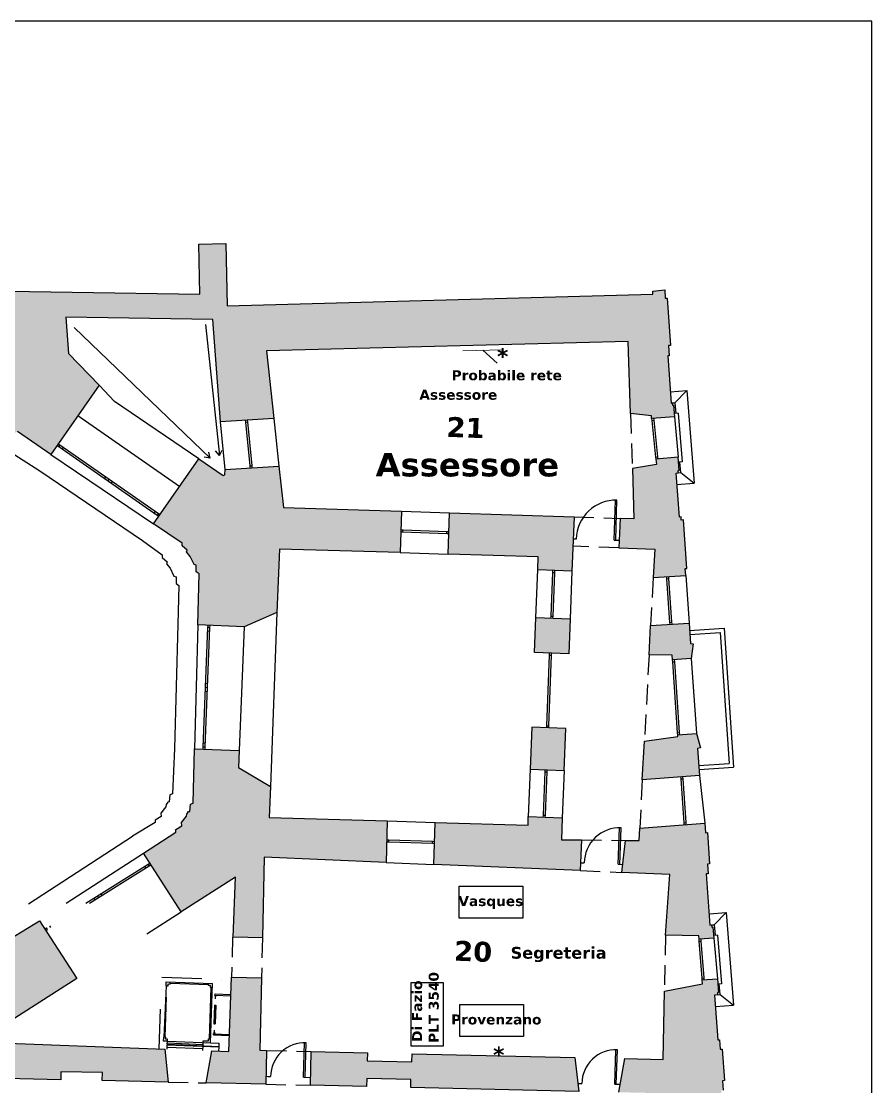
# Model space of a CAD drawing. Extents: x 1037 to 14540, y 1034 to 18285.
# Drawn here: x 5500 to 7632, y 6707 to 9380 of the extents above; entities that cross this region are included whole.
import ezdxf

# ---------------------------------------------------------------- set-up
doc = ezdxf.new("R2010")
doc.units = 0
doc.header["$LTSCALE"] = 100
doc.header["$MEASUREMENT"] = 0
doc.linetypes.add('TRATTEGGIATA', pattern=[0.75, 0.5, -0.25])
doc.linetypes.add('TRATTO-PUNTOX2', pattern=[2, 1, -0.5, 0, -0.5])
for name, color, linetype in [('infissi', 251, 'CONTINUOUS'), ('legenda testi', 7, 'CONTINUOUS'), ('murature polilinee', 7, 'CONTINUOUS'), ('murature retini', 253, 'CONTINUOUS'), ('proiezioni', 252, 'CONTINUOUS'), ('Tavoli', 250, 'CONTINUOUS'), ('testi PLT', 154, 'CONTINUOUS')]:
    doc.layers.add(name, color=color, linetype=linetype)
for name, color, linetype, lineweight in [('testi', 252, 'CONTINUOUS', 30), ('testi nomi personale', 251, 'CONTINUOUS', 20), ('testi numero stanza', 40, 'CONTINUOUS', 30)]:
    doc.layers.add(name, color=color, linetype=linetype, lineweight=lineweight)
doc.styles.add('stile1', font='verdanab.ttf', dxfattribs={"height": 1})

msp = doc.modelspace()

# ---------------------------------------------------------------- hatches: boundary and pattern name
at = {"layer": 'murature retini', "lineweight": 30}
h = msp.add_hatch(color=256, dxfattribs=at)
h.paths.add_polyline_path([(6573, 8146.9), (6885.6, 8136.8), (6880.2, 8000.4), (6794.4, 8003.7), (6795.7, 8036.4), (6569.9, 8043.2)])
h.paths.add_polyline_path([(5831.4, 8119.1), (5944.8, 8282.2), (6005.7, 8240.5), (6009.7, 8242.5), (6010.3, 8255.8), (6145.5, 8264.4), (6156.8, 8160.4), (6453, 8150.8), (6449.9, 8047.3), (6146.7, 8055.8), (6140.6, 7897), (6058.2, 7861), (5941.9, 7865.6), (5945.3, 7993.8), (5938, 7998.9), (5938.1, 8015.5), (5932.8, 8017.4), (5923, 8037.6), (5913.7, 8048.7), (5915.3, 8053.5), (5902.8, 8063.9), (5903, 8070.7)])
h.paths.add_polyline_path([(7083.5, 8695.2), (7083, 8702.6), (7112.8, 8706), (7114.2, 8685.6), (7118.8, 8685.7), (7127, 8566.6), (7122.4, 8566.3), (7124.1, 8540.9), (7121.1, 8540.7), (7129.3, 8422.2), (7131.9, 8422.5), (7132.4, 8416.7), (7135, 8417), (7137.6, 8387.9), (7080.1, 8383.7), (7079.4, 8390.2), (7027.5, 8395.8), (7021.5, 8576.5), (6114.1, 8553.4), (6132.5, 8383.8), (5999.2, 8375.3), (5979.7, 8631.7), (5611.1, 8637.7), (5618, 8546.9), (5694.6, 8467), (5573.9, 8293.5), (5489.6, 8350.6), (5483.8, 8347.7), (5471.9, 8354.7), (5468, 8353.1), (5443.9, 8364.5), (5430.2, 8367.8), (5427.4, 8373), (5414, 8374.1), (5407.6, 8381.8), (5269.5, 8382.5), (5269.7, 8402.9), (4958.7, 8406), (4958.5, 8383.9), (4829.4, 8384.5), (4824.7, 8378.9), (4808.7, 8378.7), (4806.7, 8372), (4786.3, 8369.7), (4769.8, 8364.2), (4765, 8365.8), (4752.7, 8358.6), (4746.7, 8359.9), (4664.7, 8306.8), (4599.2, 8408.9), (4581.3, 8554), (4607.9, 8571.4), (4567.8, 8654.9), (4184, 8659.2), (4182, 8518.6), (4130.1, 8519.1), (4131, 8562.7), (3445.2, 8590.8), (3449.3, 8843.1), (3512.7, 8842.4), (3509.5, 8646.1), (4094.5, 8622.1), (4097.9, 8832.3), (4127.9, 8831.8), (4126.1, 8724.7), (4378.4, 8720.6), (4380, 8822.2), (4390.4, 8821.8), (4388.8, 8720.4), (4636.1, 8716.4), (4637.8, 8823.6), (4667.8, 8823.1), (4666.1, 8715.9), (5947.1, 8695.2), (5944.5, 8821), (6012.7, 8822.9), (6016, 8666)])
h.paths.add_polyline_path([(4114.3, 8362.9), (4180.6, 8362.7), (4179.8, 8290.2), (4209.9, 8309.9), (4338, 8240), (4403.7, 8137.7), (4296.8, 8068.4), (4296.4, 8063.5), (4287, 8057), (4287.4, 8052.1), (4276, 8038.6), (4269.1, 8022.3), (4263.8, 8017.6), (4263.2, 8005), (4258.6, 8000), (4255.4, 7881.2), (4234.1, 7881.8), (4225.8, 7570.9), (4246.9, 7570.4), (4243.2, 7434.1), (4247.7, 7429.3), (4247, 7414.9), (4252, 7412.4), (4256.3, 7394.4), (4262.4, 7386.7), (4261.3, 7379.1), (4273.1, 7370.6), (4272.7, 7365.5), (4355.8, 7309.6), (4258.4, 7173), (4156.1, 7242.6), (4153.2, 7111.5), (4108, 7112.5), (4112.8, 7329.8), (4014.9, 7332), (4018.7, 7459.6), (4068.7, 7458.5), (4083.3, 7997.5), (4013.6, 7999.1), (4014.9, 8112.6), (4103.1, 8111.6)])
h.paths.add_polyline_path([(3401.1, 8510.3), (3562.2, 8504.7), (3560.4, 8335.1), (3535, 8335.4), (3533.6, 8298.8), (3427.2, 8293.8), (3426.7, 8281), (3393.3, 8282.3), (3394.6, 8321), (3400.2, 8320.8), (3401.4, 8354.1), (3390.8, 8354.5), (3391.5, 8374.6), (3378.1, 8375), (3381.7, 8480.3), (3395.1, 8479.8), (3396, 8504.3), (3400.9, 8504.1)])
h.paths.add_polyline_path([(3387.8, 8157.7), (3422.1, 8156.4), (3421.8, 8148.7), (3526.8, 8131.7), (3526.2, 8116.5), (3605.4, 8115.2), (3603.7, 8009.2), (3528.4, 8011), (3523.9, 7847.4), (3480.6, 7848.9), (3480.7, 7854.9), (3418.2, 7857), (3418.1, 7851.1), (3366, 7852.9), (3360.7, 7881), (3361.3, 7899.1), (3368.5, 7902.8), (3375.8, 7917.9), (3379.6, 7917.7), (3380.6, 7946.9), (3376.8, 7947), (3377.7, 7972.7), (3364.3, 7973.2), (3367.3, 8062.2), (3380.8, 8061.7), (3381.6, 8087.4), (3395.7, 8086.9), (3396.7, 8115.5), (3386.4, 8115.8)])
h.paths.add_polyline_path([(3357.9, 7636.7), (3414.5, 7634.7), (3414.4, 7628.7), (3476.9, 7626.6), (3477, 7632.6), (3518, 7631.2), (3513.7, 7471), (3605, 7468.9), (3601.5, 7349.2), (3520.4, 7351), (3520.2, 7343.6), (3399.9, 7327.6), (3362.8, 7329), (3364, 7363.7), (3370.9, 7363.5), (3372, 7399), (3365, 7399.2), (3365.7, 7421.5), (3352.3, 7421.9), (3355.5, 7527.2), (3368.9, 7526.8), (3370.3, 7570.4), (3366.9, 7575.5), (3364.8, 7575.5), (3351.9, 7591.4), (3352.5, 7608), (3361.3, 7620), (3357.8, 7633.7)])
h.paths.add_polyline_path([(3354.3, 7198.3), (3391.9, 7197), (3503, 7169.7), (3493.2, 6853.2), (3588.9, 6851), (3588.4, 6831), (3687.2, 6828.8), (3687.7, 6848.8), (3876.7, 6844.5), (3874.8, 6763.8), (3685.8, 6768), (3686.3, 6788), (3587.5, 6790.2), (3587, 6770.2), (3447.9, 6773.4), (3445.2, 6728.4), (3369.1, 6711.3), (3368.3, 6691.6), (3329.6, 6692.5), (3323.5, 6722.2), (3320, 6725.2), (3320.1, 6729.3), (3323.8, 6732.1), (3324.4, 6741), (3332.9, 6743.4), (3334.4, 6780), (3328.9, 6780.3), (3330.3, 6810.6), (3326, 6810.8), (3329.4, 6883.3), (3331, 6883.2), (3334.6, 6890), (3335.4, 6914.4), (3343.3, 6914.2), (3345.6, 6981.1), (3341.8, 6981.2), (3342.7, 7006.9), (3329.3, 7007.4), (3332.8, 7107.7), (3346.2, 7107.2), (3347.1, 7133), (3361.2, 7132.5), (3362.2, 7161), (3351.8, 7161.4)])
h.paths.add_polyline_path([(4105.2, 6992.5), (4150.5, 6991.5), (4147.5, 6860.4), (4305.2, 6856.8), (4302.9, 6754.1), (3984.1, 6761.3), (3985.9, 6842.1), (4101.8, 6839.5)])
h.paths.add_polyline_path([(4415.3, 6854.4), (4569.8, 6850.9), (4596.9, 6877.5), (4599.1, 6941.2), (4530.3, 6988.1), (4537.3, 7028.4), (4613.9, 7135.9), (4710.5, 7071), (4714.4, 7072.7), (4727.1, 7064.8), (4747.4, 7060), (4763.3, 7059.6), (4767, 7053.7), (4781.9, 7052.4), (4789.7, 7048), (4937.2, 7046.6), (4937, 7026.2), (5247.9, 7022), (5248.2, 7043.7), (5385.9, 7042.5), (5386.1, 7051.4), (5397.3, 7052), (5402, 7056.6), (5421.3, 7059.1), (5427.9, 7052.2), (5545.4, 7123.2), (5638.4, 6978.6), (5419.8, 6838.8), (5421.3, 6818.4), (5859.2, 6801.8), (5867.9, 6718.9), (5702.3, 6722.6), (5702.7, 6742.6), (5598.9, 6744.9), (5598.5, 6724.9), (5221.5, 6733.4), (5221.9, 6753.4), (5107, 6756), (5106.6, 6736), (4712.1, 6744.9), (4712.6, 6764.9), (4605.1, 6767.3), (4604.7, 6747.3), (4412.9, 6751.6)])
h.paths.add_polyline_path([(5805.9, 7293.4), (5887, 7346), (5887.3, 7352.5), (5901.7, 7361.6), (5900.8, 7370), (5913.8, 7385.9), (5914.7, 7391.4), (5918.7, 7397.3), (5922.2, 7398), (5923.4, 7416.1), (5930.1, 7418.6), (5933.7, 7554.7), (6045.8, 7550.3), (6044.1, 7508.3), (6124, 7460.6), (6121.1, 7383), (6417.3, 7374.1), (6414.2, 7269.9), (6108.6, 7282.8), (6104.1, 7080.6), (6030.8, 7082.3), (6036.5, 7233.3), (5900.4, 7146.2)])
h.paths.add_polyline_path([(6537.3, 7370.5), (6770.1, 7363.6), (6770.9, 7384.8), (6855.9, 7381.6), (6853.8, 7326.9), (6904.5, 7326.3), (6901.3, 7249.4), (6534.1, 7264.8)])
h.paths.add_polyline_path([(6860.6, 7500.8), (6864.7, 7606), (6779.4, 7609.3), (6775.4, 7504.1)])
h.paths.add_polyline_path([(6789.9, 7884.4), (6875.5, 7881.2), (6872.1, 7793), (6786.5, 7796.2)])
h.paths.add_polyline_path([(7077.5, 7864), (7173.9, 7869.8), (7177.4, 7819.5), (7183.9, 7818.6), (7179.2, 7781.3), (7132.5, 7778.1), (7131.7, 7790), (7073.5, 7790.8)])
h.paths.add_polyline_path([(7061.9, 7574.1), (7145.7, 7586.1), (7145.4, 7590.3), (7192.9, 7593.6), (7202.9, 7557.7), (7195.5, 7555.6), (7200.2, 7487.9), (7056.7, 7476.8)])
h.paths.add_polyline_path([(7050.2, 7355.9), (7213.2, 7368.6), (7214.9, 7344.4), (7219.9, 7344.8), (7225.4, 7266), (7220.3, 7265.6), (7222, 7241.6), (7217.1, 7241.2), (7226, 7112.7), (7230.6, 7113.2), (7231.1, 7107.5), (7233.7, 7107.7), (7236.2, 7079.9), (7199.4, 7077.4), (7198.7, 7085.6), (7114.8, 7087.5), (7125.5, 7239.9), (7005.7, 7245), (7014.2, 7325), (7048.5, 7324.6)])
h.paths.add_polyline_path([(7112.1, 6946.8), (7207.8, 6965.4), (7207.1, 6975), (7244.9, 6977.6), (7247.7, 6943.8), (7245, 6943.6), (7245.5, 6937.9), (7238, 6937.3), (7245.8, 6824.9), (7250.6, 6825.2), (7252.3, 6801.1), (7257.3, 6801.5), (7262.7, 6722.7), (7257.7, 6722.3), (7259.3, 6698.3), (7254.5, 6697.9), (7259.4, 6626.6), (7212.6, 6623.3), (7211.8, 6634.3), (7205.5, 6633.9), (7174.9, 6648.6), (7176.4, 6689.4), (6998.2, 6693.4), (7012.7, 6778.1), (7108.8, 6775.9)])
h.paths.add_polyline_path([(6999.1, 6384.3), (7170, 6380.4), (7171.3, 6413.3), (7226.7, 6417.1), (7225.4, 6437.2), (7272.2, 6440.5), (7277.1, 6369), (7282, 6369.3), (7283.6, 6345.2), (7288.7, 6345.6), (7294.1, 6266.8), (7289, 6266.4), (7290.7, 6242.3), (7285.9, 6242), (7294.4, 6117.5), (7297.7, 6117.8), (7298.2, 6112.1), (7300.8, 6112.3), (7303.3, 6084.4), (7271.2, 6077.5), (7272, 6097.2), (7195.5, 6100.1), (7197.5, 6288.9), (7003.3, 6296.3)])
h.paths.add_polyline_path([(7194.1, 5953.7), (7270.3, 5971.4), (7270.5, 5979.7), (7312.3, 5978.7), (7314.8, 5948.4), (7312.1, 5948.2), (7312.6, 5942.5), (7306.5, 5942), (7317.7, 5778.8), (7322.8, 5779.1), (7330.2, 5672.1), (7192.5, 5677.3), (7192.9, 5685.8), (7150.6, 5687.4), (7144.7, 5682.5), (7122.7, 5683.5), (7119, 5680.4), (7100.5, 5681.1), (7101.9, 5714.3), (7113.1, 5713.9), (7128.6, 5783.3), (7192.3, 5780.9)])
h.paths.add_polyline_path([(6469.1, 6396.7), (6891.8, 6386.9), (6881.1, 6300.9), (6828.4, 6302.9), (6828.3, 5797.6), (6983.3, 5791.7), (6985.8, 5718.7), (6992.3, 5718.5), (6990.9, 5685.2), (6980.1, 5685.7), (6976.2, 5689.5), (6954.2, 5690.3), (6949.5, 5695), (6886.4, 5697.4), (6886.1, 5689), (6793.9, 5692.5), (6794.2, 5698.4), (6766.4, 5699.4), (6766.7, 5705.9), (6700.4, 5708.5), (6700.3, 5705.7), (6694.6, 5705.9), (6694.5, 5703.3), (6666.7, 5704.4), (6667.9, 5735), (6675.1, 5734.7), (6690.9, 5805.5), (6768.3, 5802.6), (6768.4, 6110), (6724.7, 6111.8), (6724.9, 6121.8), (6768.4, 6120.1), (6768.4, 6300.2), (6648.5, 6304.8), (6644.9, 6125), (6654.9, 6124.6), (6654.7, 6114.6), (6624.7, 6115.8), (6624.9, 6125.8), (6634.9, 6125.4), (6638.5, 6305.1), (6518.6, 6309.7), (6515, 6130.3), (6555, 6128.6), (6554.8, 6118.6), (6504.8, 6120.7), (6508.6, 6310.1), (6471.7, 6311.5)])
h.paths.add_polyline_path([(6217.7, 6402.6), (6358.6, 6399.3), (6358.4, 5821.7), (6543.1, 5814.7), (6554, 5739.3), (6559.5, 5739.1), (6558.3, 5708.5), (6530.6, 5709.5), (6530.7, 5712.2), (6524.9, 5712.4), (6525.1, 5716.8), (6462.1, 5719.4), (6461.7, 5710.9), (6434.2, 5712.1), (6434.1, 5710), (6358.5, 5713.1), (6358.7, 5718.2), (6330.8, 5719.3), (6331.1, 5726.1), (6260.7, 5729), (6260.6, 5726.4), (6254.9, 5726.6), (6254.8, 5724), (6227, 5725), (6227.6, 5755.2), (6234.3, 5755), (6251.8, 5957.1), (6290.6, 6021.5), (6307, 6105), (6293.8, 6189.1), (6254.4, 6258.7), (6218.2, 6291.9)])
h.paths.add_polyline_path([(5695.4, 6414.8), (5859.1, 6411), (5858.6, 6390.5), (5962.4, 6388.2), (5962.9, 6408.6), (6105.7, 6405.2), (6102.3, 6323.7), (6050.3, 6309.8), (5986.8, 6263.8), (5944.8, 6195.8), (5928.4, 6112.3), (5941.6, 6028.1), (5980.9, 5958.6), (6042.7, 5910.1), (6109.6, 5892.9), (6115.4, 5759.9), (6123, 5759.6), (6122.3, 5729), (6093.5, 5730.1), (6093.6, 5732.7), (6087.8, 5732.9), (6087.9, 5735.6), (6021.9, 5738.4), (6021.7, 5734.1), (5991.4, 5735.3), (5991.2, 5731), (5915.4, 5734.2), (5915.6, 5738.5), (5893.2, 5739.4), (5893.4, 5745.8), (5825.9, 5748.6), (5825.8, 5745.8), (5820, 5746), (5819.9, 5743.4), (5790.7, 5744.5), (5791.9, 5775.2), (5802, 5774.8), (5810.6, 5844.5), (5908.2, 5840.3), (5914.5, 6329.7), (5707.4, 6334.5)])
h.paths.add_polyline_path([(6027, 6982.3), (6101.8, 6980.7), (6097.7, 6798.7), (6114.5, 6798.3), (6112.6, 6713.3), (5963.3, 6716.7), (5977.6, 6797.3), (6019.9, 6795.7)])
h.paths.add_polyline_path([(6226.5, 6795.8), (6367.4, 6792.6), (6367, 6772.6), (6479, 6770.1), (6479.4, 6790.1), (6887.8, 6780.9), (6897.4, 6695.7), (6476.1, 6705.2), (6476.5, 6725.2), (6366, 6727.6), (6365.5, 6707.6), (6224.6, 6710.8)])
h.paths.add_polyline_path([(7083.9, 7984.6), (7165.7, 7989.5), (7164.4, 8007.3), (7168.5, 8007.6), (7160.1, 8129.2), (7154.5, 8128.8), (7153.8, 8136.5), (7150.2, 8136.3), (7141.2, 8246.7), (7146.8, 8247.2), (7146.3, 8252.9), (7149, 8253.1), (7146.3, 8286.2), (7090.6, 8281.7), (7092, 8268.4), (7031.8, 8257.9), (7035.3, 8132), (7000.8, 8133.1), (6997.9, 8058.8), (7087.8, 8055.9)])
h.paths.add_polyline_path([(5214.5, 6426.1), (5591.5, 6417.3), (5580.3, 6337.5), (5535, 6338.6), (5530.4, 5856.6), (5673.5, 5850.4), (5676.5, 5780), (5686.2, 5779.6), (5685, 5748.9), (5655.6, 5750.3), (5655.7, 5752.9), (5650, 5753.2), (5650.2, 5757.6), (5591.2, 5760), (5590.8, 5752.8), (5560.5, 5754), (5560.4, 5749.7), (5484.6, 5752.9), (5484.7, 5757.2), (5454.4, 5758.4), (5454.8, 5766.8), (5392.3, 5769.4), (5392.2, 5766.2), (5386.5, 5766.5), (5386.4, 5763.8), (5355.6, 5765), (5356.8, 5796.6), (5368, 5796.1), (5381, 5866.7), (5476.8, 5862.6), (5481.4, 6339.8), (5233.6, 6345.6)])
h.paths.add_polyline_path([(4705.2, 6438), (5099.6, 6428.8), (5075.8, 5882.3), (5238, 5875.3), (5241.2, 5801), (5251.9, 5800.6), (5250.7, 5769.4), (5219.8, 5770.8), (5219.9, 5773.4), (5214.2, 5773.7), (5214.4, 5779.1), (5147.2, 5781.7), (5147, 5775.6), (5116.7, 5776.8), (5116.5, 5770.8), (5046.5, 5773.5), (5046.8, 5780), (5019.6, 5781), (5019.9, 5788.6), (4950.1, 5791.3), (4949.9, 5786.4), (4944.2, 5786.6), (4944.1, 5784), (4913.3, 5785.2), (4914.6, 5816.9), (4921.8, 5816.6), (4930.7, 5889.2), (5031.4, 5884.9), (5046.4, 6350), (4726.1, 6357.5)])
h.paths.add_polyline_path([(4407.6, 6445.7), (4597.8, 6441.2), (4595.7, 6401), (4643, 6306.8), (4630, 5903.4), (4795, 5896.3), (4798.1, 5821.9), (4808.3, 5821.5), (4807.1, 5789.7), (4776.1, 5791.2), (4776.2, 5793.9), (4770.5, 5794.2), (4770.7, 5799), (4708.5, 5801.4), (4708.3, 5795.3), (4680.4, 5796.3), (4680.2, 5791.3), (4608.2, 5794), (4608.5, 5801.4), (4576.3, 5802.6), (4576.4, 5806.9), (4508.5, 5811.7), (4508.4, 5808.6), (4502.7, 5808.8), (4502.6, 5806.1), (4474.9, 5807.2), (4476.2, 5840.6), (4482.6, 5840.4), (4487.6, 5911.4), (4573.5, 5907.7), (4588.2, 6361.4), (4419.8, 6365.4)])
h.paths.add_polyline_path([(3977.2, 6455), (4302.5, 6447.4), (4286.2, 6367.8), (4203.6, 6369.7), (4189.2, 5925.2), (4361.3, 5917.8), (4364.3, 5845.5), (4372.6, 5845.1), (4371.3, 5811.7), (4343.3, 5813), (4343.5, 5815.6), (4337.7, 5815.9), (4338, 5821.1), (4269.8, 5824.1), (4269.6, 5817.6), (4239.2, 5819), (4239, 5814.7), (4163.9, 5818), (4164.1, 5822.3), (4142.1, 5823.3), (4142.5, 5831.1), (4072.7, 5834.2), (4072.6, 5830.6), (4066.9, 5830.8), (4066.8, 5828.2), (4039.1, 5829.2), (4040.4, 5862), (4048.7, 5861.7), (4063.6, 5932.2), (4131, 5929.3), (4145.2, 6369), (4123.3, 6369.5), (4125.1, 6425.3), (3976.8, 6428.7)])
h.paths.add_polyline_path([(3690.3, 6461.7), (3867.9, 6457.6), (3865.2, 6371.6), (3839.7, 6372.2), (3825.8, 5942.4), (3919.2, 5938.4), (3927.9, 5866.9), (3935.5, 5866.5), (3934.2, 5833.7), (3906.4, 5835.1), (3906.5, 5837.7), (3900.8, 5838), (3901, 5842.6), (3833.2, 5845.6), (3833, 5840.5), (3805.9, 5841.8), (3805.6, 5834.7), (3732, 5837.9), (3732.3, 5845), (3705.5, 5846.2), (3705.8, 5851.3), (3635.8, 5854.4), (3635.7, 5851.3), (3630, 5851.5), (3629.9, 5848.8), (3602.9, 5849.9), (3604.2, 5883.7), (3613.8, 5883.3), (3628.8, 5953.4), (3770.8, 5947.3), (3784.6, 6373.5), (3703.6, 6375.4)])
h.paths.add_polyline_path([(3320.5, 6541.3), (3362.1, 6540.4), (3361.8, 6530.9), (3433.8, 6520.1), (3430.9, 6467.8), (3588.6, 6464.1), (3565.2, 6378.6), (3426.2, 6381.9), (3418, 6230.9), (3337.8, 6225.8), (3337.3, 6214.4), (3304.3, 6216.5), (3305.7, 6250), (3312.9, 6250.4), (3315.6, 6317.9), (3311.3, 6318.1), (3312.7, 6348.4), (3308.4, 6348.6), (3311.8, 6419), (3316.1, 6418.8), (3319, 6496.9), (3313.5, 6498.9), (3313.6, 6507.8), (3310.1, 6510.9), (3310.2, 6515), (3313.9, 6517.8)])
h.paths.add_polyline_path([(3300.1, 6113), (3332.3, 6111.9), (3331.9, 6100.5), (3410, 6085), (3403.3, 5963.2), (3485.8, 5959.6), (3491.8, 5888.6), (3499.3, 5888.2), (3498, 5854.4), (3470.8, 5855.7), (3471, 5858.3), (3465.2, 5858.6), (3465.6, 5865.9), (3391.2, 5869.2), (3390.9, 5860.6), (3366, 5861.7), (3365.9, 5858.6), (3315.3, 5860.8), (3315.5, 5866.2), (3293.3, 5867.2), (3295, 5904.8), (3290.7, 5905), (3293.9, 5975.4), (3298.1, 5975.2), (3299.5, 6005.6), (3302.9, 6005.5), (3305.4, 6066.3), (3298.3, 6067.7)])

# ---------------------------------------------------------------- linework, layer by layer
at = {"layer": 'infissi', "linetype": 'Continuous'}
for p, q in [((6060.9, 8379.2), (6061.4, 8374.3)), ((6061.4, 8374.3), (6072.4, 8264.7)), ((6065.8, 8379.5), (6066.3, 8374.8)), ((6066.3, 8374.8), (6077.4, 8265.2)), ((7080.1, 8383.7), (7080.6, 8378.8)), ((7080.6, 8378.8), (7090.1, 8286.7)), ((7085.1, 8384.1), (7085.6, 8379.3)), ((7085.6, 8379.3), (7095.1, 8287.2)), ((5589.4, 8315.8), (5593.5, 8313)), ((5592.3, 8320), (5596.4, 8317.1)), ((5593.5, 8313), (5840.6, 8141.1)), ((5596.4, 8317.1), (5843.5, 8145.2)), ((7090.1, 8286.7), (7090.6, 8281.7)), ((7095.1, 8287.2), (7095.6, 8282.1)), ((6072.4, 8264.7), (6072.9, 8259.7)), ((6077.4, 8265.2), (6077.9, 8260.1)), ((6986, 8078.6), (6989.1, 8178.6)), ((6990, 8078.5), (6993.1, 8178.5)), ((5840.6, 8141.1), (5844.7, 8138.3)), ((5843.5, 8145.2), (5847.6, 8142.4)), ((6451.5, 8099.4), (6456.5, 8099.2)), ((6451.6, 8104.4), (6456.7, 8104.2)), ((6456.5, 8099.2), (6566.4, 8095.2)), ((6456.7, 8104.2), (6566.6, 8100.2)), ((6566.6, 8100.2), (6571.6, 8100.1)), ((6566.4, 8095.2), (6571.4, 8095.1)), ((6883.4, 8081.6), (6891.3, 8081.4)), ((6883.4, 8081.6), (6891.3, 8081.4)), ((6986, 8078.6), (6998.6, 8078.2)), ((6827.9, 7888), (6832.1, 7997.2)), ((6832.1, 7997.2), (6832.3, 8002.2)), ((6832.9, 7887.8), (6837.1, 7997)), ((6837.1, 7997), (6837.3, 8002)), ((7118.5, 7981.7), (7118.2, 7986.7)), ((7126.1, 7872), (7118.5, 7981.7)), ((7123.5, 7982), (7123.2, 7987)), ((7131.1, 7872.3), (7123.5, 7982)), ((6827.7, 7883), (6827.9, 7888)), ((6832.7, 7882.8), (6832.9, 7887.8)), ((5966.7, 7859.6), (5954.7, 7558.9)), ((5971.7, 7859.4), (5959.7, 7558.7)), ((5966.9, 7864.6), (5966.7, 7859.6)), ((5971.9, 7864.4), (5971.7, 7859.4)), ((7126.4, 7867), (7126.1, 7872)), ((7131.4, 7867.3), (7131.1, 7872.3)), ((6817.3, 7612.9), (6824.1, 7789.8)), ((6822.3, 7612.7), (6829.1, 7789.6)), ((6824.1, 7789.8), (6824.3, 7794.8)), ((6829.1, 7789.6), (6829.3, 7794.6)), ((7132.9, 7773.1), (7132.5, 7778.1)), ((7137.9, 7773.4), (7137.5, 7778.4)), ((7145.1, 7595.3), (7132.9, 7773.1)), ((7150.1, 7595.6), (7137.9, 7773.4)), ((6817.1, 7607.9), (6817.3, 7612.9)), ((6822.1, 7607.7), (6822.3, 7612.7)), ((7145.4, 7590.3), (7145.1, 7595.3)), ((7150.4, 7590.7), (7150.1, 7595.6)), ((5954.7, 7558.9), (5954.5, 7553.9)), ((5959.7, 7558.7), (5959.5, 7553.7)), ((6808.6, 7388.4), (6812.8, 7497.6)), ((6812.8, 7497.6), (6813, 7502.6)), ((6813.6, 7388.2), (6817.8, 7497.4)), ((6817.8, 7497.4), (6818, 7502.4)), ((7153.9, 7479.3), (7153.5, 7484.3)), ((7158.9, 7479.7), (7158.5, 7484.7)), ((7161.4, 7369.6), (7153.9, 7479.3)), ((7166.4, 7369.9), (7158.9, 7479.7)), ((6808.4, 7383.4), (6808.6, 7388.4)), ((6813.4, 7383.2), (6813.6, 7388.2)), ((6996.5, 7265.2), (6999.6, 7357)), ((7000.5, 7265.1), (7003.6, 7357)), ((7161.8, 7364.6), (7161.4, 7369.6)), ((7166.8, 7365), (7166.4, 7369.9)), ((6415.9, 7327), (6420.9, 7326.8)), ((6420.9, 7326.8), (6530.9, 7322.9)), ((6415.8, 7322), (6420.8, 7321.8)), ((6420.8, 7321.8), (6530.7, 7317.9)), ((6530.7, 7317.9), (6535.7, 7317.7)), ((6530.9, 7322.9), (6535.8, 7322.7)), ((5661.2, 7167.5), (5817.6, 7265.6)), ((5670.6, 7167.5), (5820.3, 7261.4)), ((5817.6, 7265.6), (5822, 7268.4)), ((5820.3, 7261.4), (5824.7, 7264.2)), ((6902.1, 7269.3), (6910.9, 7269)), ((6903.4, 7269.3), (6910.9, 7269)), ((6996.5, 7265.2), (7007.8, 7264.9)), ((5558.6, 7103.1), (5562.7, 7105.6)), ((5561.3, 7098.9), (5565.3, 7101.4)), ((7199.7, 7072.4), (7199.4, 7077.4)), ((7206.7, 6980), (7199.7, 7072.4)), ((7204.7, 7072.8), (7204.4, 7077.7)), ((7211.7, 6980.4), (7204.7, 7072.8)), ((7207.1, 6975), (7206.7, 6980)), ((7212.1, 6975.4), (7211.7, 6980.4)), ((6207, 6731.4), (6209.9, 6817.8)), ((6211, 6731.3), (6213.9, 6817.7)), ((6987.4, 6713.8), (6990.3, 6800.1)), ((6991.4, 6713.6), (6994.3, 6800.1)), ((6113.1, 6733.4), (6124.6, 6733)), ((6117.4, 6733.3), (6124.6, 6733)), ((6207, 6731.4), (6225.1, 6730.8)), ((6895.1, 6715.8), (6905.1, 6715.4)), ((6897.9, 6715.7), (6905.1, 6715.4)), ((6987.4, 6713.8), (7001.6, 6713.3))]:
    msp.add_line(p, q, dxfattribs=at)
at = {"layer": 'infissi'}
for p, q in [((6061.4, 8374.3), (6066.3, 8374.8)), ((7080.6, 8378.8), (7085.6, 8379.3)), ((5596.4, 8317.1), (5593.5, 8313)), ((5604.6, 8311.4), (5601.8, 8307.3)), ((7090.1, 8286.7), (7095.1, 8287.2)), ((6072.4, 8264.7), (6077.4, 8265.2)), ((5708.9, 8232.8), (5711.7, 8236.9)), ((5717.1, 8227.1), (5719.9, 8231.2)), ((5725.3, 8221.3), (5728.2, 8225.5)), ((5835.3, 8150.9), (5832.4, 8146.8)), ((5843.5, 8145.2), (5840.6, 8141.1)), ((6456.5, 8099.2), (6456.7, 8104.2)), ((6566.4, 8095.2), (6566.6, 8100.2)), ((6832.1, 7997.2), (6837.1, 7997)), ((7118.5, 7981.7), (7123.5, 7982)), ((6827.9, 7888), (6832.9, 7887.8)), ((5971.7, 7859.4), (5966.7, 7859.6)), ((7126.1, 7872), (7131.1, 7872.3)), ((5971.3, 7849.5), (5966.3, 7849.7)), ((6824.1, 7789.8), (6829.1, 7789.6)), ((7132.9, 7773.1), (7137.9, 7773.4)), ((5960.3, 7699.3), (5965.3, 7699.1)), ((5960.7, 7709.3), (5965.7, 7709.1)), ((5961.1, 7719.3), (5966.1, 7719.1)), ((6817.3, 7612.9), (6822.3, 7612.7)), ((7145.1, 7595.3), (7150.1, 7595.6)), ((5960.1, 7568.7), (5955.1, 7568.9)), ((5959.7, 7558.7), (5954.7, 7558.9)), ((6812.8, 7497.6), (6817.8, 7497.4)), ((7153.9, 7479.3), (7158.9, 7479.7)), ((6808.6, 7388.4), (6813.6, 7388.2)), ((7161.4, 7369.6), (7166.4, 7369.9)), ((6420.8, 7321.8), (6420.9, 7326.8)), ((6530.7, 7317.9), (6530.9, 7322.9)), ((5811.8, 7256.1), (5809.2, 7260.3)), ((5820.3, 7261.4), (5817.6, 7265.6)), ((5698.6, 7191), (5701.3, 7186.7)), ((5681.7, 7180.3), (5684.3, 7176.1)), ((5690.2, 7185.6), (5692.8, 7181.4)), ((5573.8, 7106.7), (5571.1, 7111)), ((5565.3, 7101.4), (5562.7, 7105.6)), ((7199.7, 7072.4), (7204.7, 7072.8)), ((7206.7, 6980), (7211.7, 6980.4))]:
    msp.add_line(p, q, dxfattribs=at)
at = {"layer": 'infissi', "linetype": 'Continuous'}
for centre, radius, start, end in [((6990, 8079.8), 98.8, 88.2274, 179.0682), ((7000.6, 7267.3), 89.7, 88.0724, 178.9132), ((6211, 6731.4), 86.4, 88.0724, 178.9132), ((6991.4, 6713.8), 86.4, 88.0724, 178.9132)]:
    msp.add_arc(centre, radius, start, end, dxfattribs=at)
at = {"layer": 'legenda testi'}
msp.add_lwpolyline([(1125.6, 5269.1), (7631.9, 5269.1), (7631.9, 9380), (1125.6, 9380)], close=True, dxfattribs=at)
at = {"layer": 'murature polilinee', "lineweight": 30}
for points in [[(4666.1, 8715.9), (5947.1, 8695.2), (5944.5, 8821), (6012.7, 8822.9), (6016, 8666), (7083.5, 8695.2), (7083, 8702.6), (7112.8, 8706), (7114.2, 8685.6), (7118.8, 8685.7), (7127, 8566.6), (7122.4, 8566.3), (7124.1, 8540.9), (7121.1, 8540.7), (7129.3, 8422.2), (7131.9, 8422.5), (7132.4, 8416.7), (7135, 8417), (7137.6, 8387.9), (7080.1, 8383.7), (7079.4, 8390.2), (7027.5, 8395.8), (7021.5, 8576.5), (6114.1, 8553.4), (6132.5, 8383.8), (5999.2, 8375.3), (5979.7, 8631.7), (5611.1, 8637.7), (5618, 8546.9), (5694.6, 8467), (5573.9, 8293.5), (5489.6, 8350.6)], [(5427.9, 7052.2), (5545.4, 7123.2), (5638.4, 6978.6), (5419.8, 6838.8)], [(6998.2, 6693.4), (7012.7, 6778.1), (7108.8, 6775.9), (7112.1, 6946.8), (7207.8, 6965.4), (7207.1, 6975), (7244.9, 6977.6), (7247.7, 6943.8), (7245, 6943.6), (7245.5, 6937.9), (7238, 6937.3), (7245.8, 6824.9), (7250.6, 6825.2), (7252.3, 6801.1), (7257.3, 6801.5), (7262.7, 6722.7), (7257.7, 6722.3), (7259.3, 6698.3)], [(5421.3, 6818.4), (5859.2, 6801.8), (5867.9, 6718.9), (5702.3, 6722.6), (5702.7, 6742.6), (5598.9, 6744.9), (5598.5, 6724.9), (5221.5, 6733.4)]]:
    msp.add_lwpolyline(points, dxfattribs=at)
for points in [[(7083.9, 7984.6), (7165.7, 7989.5), (7164.4, 8007.3), (7168.5, 8007.6), (7160.1, 8129.2), (7154.5, 8128.8), (7153.8, 8136.5), (7150.2, 8136.3), (7141.2, 8246.7), (7146.8, 8247.2), (7146.3, 8252.9), (7149, 8253.1), (7146.3, 8286.2), (7090.6, 8281.7), (7092, 8268.4), (7031.8, 8257.9), (7035.3, 8132), (7000.8, 8133.1), (6997.9, 8058.8), (7087.8, 8055.9)], [(5831.4, 8119.1), (5944.8, 8282.2), (6005.7, 8240.5), (6009.7, 8242.5), (6010.3, 8255.8), (6145.5, 8264.4), (6156.8, 8160.4), (6453, 8150.8), (6449.9, 8047.3), (6146.7, 8055.8), (6140.6, 7897), (6058.2, 7861), (5941.9, 7865.6), (5945.3, 7993.8), (5938, 7998.9), (5938.1, 8015.5), (5932.8, 8017.4), (5923, 8037.6), (5913.7, 8048.7), (5915.3, 8053.5), (5902.8, 8063.9), (5903, 8070.7)], [(6573, 8146.9), (6885.6, 8136.8), (6880.2, 8000.4), (6794.4, 8003.7), (6795.7, 8036.4), (6569.9, 8043.2)], [(6789.9, 7884.4), (6875.5, 7881.2), (6872.1, 7793), (6786.5, 7796.2)], [(7077.5, 7864), (7173.9, 7869.8), (7177.4, 7819.5), (7183.9, 7818.6), (7179.2, 7781.3), (7132.5, 7778.1), (7131.7, 7790), (7073.5, 7790.8)], [(6860.6, 7500.8), (6864.7, 7606), (6779.4, 7609.3), (6775.4, 7504.1)], [(7061.9, 7574.1), (7145.7, 7586.1), (7145.4, 7590.3), (7192.9, 7593.6), (7202.9, 7557.7), (7195.5, 7555.6), (7200.2, 7487.9), (7056.7, 7476.8)], [(5805.9, 7293.4), (5887, 7346), (5887.3, 7352.5), (5901.7, 7361.6), (5900.8, 7370), (5913.8, 7385.9), (5914.7, 7391.4), (5918.7, 7397.3), (5922.2, 7398), (5923.4, 7416.1), (5930.1, 7418.6), (5933.7, 7554.7), (6045.8, 7550.3), (6044.1, 7508.3), (6124, 7460.6), (6121.1, 7383), (6417.3, 7374.1), (6414.2, 7269.9), (6108.6, 7282.8), (6104.1, 7080.6), (6030.8, 7082.3), (6036.5, 7233.3), (5900.4, 7146.2)], [(6537.3, 7370.5), (6770.1, 7363.6), (6770.9, 7384.8), (6855.9, 7381.6), (6853.8, 7326.9), (6904.5, 7326.3), (6901.3, 7249.4), (6534.1, 7264.8)], [(7050.2, 7355.9), (7213.2, 7368.6), (7214.9, 7344.4), (7219.9, 7344.8), (7225.4, 7266), (7220.3, 7265.6), (7222, 7241.6), (7217.1, 7241.2), (7226, 7112.7), (7230.6, 7113.2), (7231.1, 7107.5), (7233.7, 7107.7), (7236.2, 7079.9), (7199.4, 7077.4), (7198.7, 7085.6), (7114.8, 7087.5), (7125.5, 7239.9), (7005.7, 7245), (7014.2, 7325), (7048.5, 7324.6)], [(6027, 6982.3), (6101.8, 6980.7), (6097.7, 6798.7), (6114.5, 6798.3), (6112.6, 6713.3), (5963.3, 6716.7), (5977.6, 6797.3), (6019.9, 6795.7)], [(6226.5, 6795.8), (6367.4, 6792.6), (6367, 6772.6), (6479, 6770.1), (6479.4, 6790.1), (6887.8, 6780.9), (6897.4, 6695.7), (6476.1, 6705.2), (6476.5, 6725.2), (6366, 6727.6), (6365.5, 6707.6), (6224.6, 6710.8)]]:
    msp.add_lwpolyline(points, close=True, dxfattribs=at)
at = {"layer": 'proiezioni'}
for p, q in [((5631.9, 8612.2), (5972.8, 8284.3)), ((5961.2, 8619.2), (5996.1, 8290.8)), ((5694.6, 8467), (5733.6, 8426.4)), ((7126.7, 8450.7), (7168, 8454)), ((7138.6, 8423), (7168, 8454)), ((7168, 8454), (7186.4, 8221.4)), ((5944.8, 8282.2), (5733.6, 8426.4)), ((7131.9, 8422.5), (7138.6, 8423)), ((7138.6, 8423), (7140.7, 8396.4)), ((7146.8, 8396.9), (7136.9, 8396.1)), ((7146.8, 8396.9), (7156.4, 8274.9)), ((6010.3, 8255.8), (5999.2, 8375.3)), ((6132.5, 8383.8), (6145.5, 8264.4)), ((5573.9, 8293.5), (5831.4, 8119.1)), ((5972.8, 8284.3), (5957.7, 8286.7)), ((5972.8, 8284.3), (5969.7, 8299.2)), ((5996.1, 8290.8), (5986.3, 8302.5)), ((5996.1, 8290.8), (6003.5, 8304.2)), ((7156.4, 8274.9), (7147.3, 8274)), ((7153.5, 8247.8), (7151.1, 8274.4)), ((5545.9, 8252.1), (5803.4, 8077.7)), ((7146.8, 8247.2), (7153.5, 8247.8)), ((7153.5, 8247.8), (7186.4, 8221.4)), ((7142.7, 8217.9), (7186.4, 8221.4)), ((6453, 8150.8), (6573, 8146.9)), ((6449.9, 8047.3), (6569.9, 8043.2)), ((6789.9, 7884.4), (6794.4, 8003.7)), ((6880.2, 8000.4), (6875.5, 7881.2)), ((6140.6, 7897), (6124, 7460.6)), ((5891.9, 7867), (5883.7, 7556.1)), ((5941.9, 7865.6), (5933.7, 7554.7)), ((7175.2, 7851.5), (7261.6, 7857.4)), ((7175.8, 7841.5), (7252.3, 7846.7)), ((7252.3, 7846.7), (7274.9, 7518.1)), ((7261.6, 7857.4), (7285.6, 7508.8)), ((7198.5, 7512.8), (7274.9, 7518.1)), ((6775.4, 7504.1), (6770.9, 7384.8)), ((6860.6, 7500.8), (6855.9, 7381.6)), ((7199.1, 7502.8), (7285.6, 7508.8)), ((6417.3, 7374.1), (6537.3, 7370.5)), ((5517.8, 7166.2), (5778.7, 7335.4)), ((5611.7, 7167.5), (5805.9, 7293.4)), ((6414.2, 7269.9), (6534.1, 7264.8)), ((5814.3, 7091.2), (5900.4, 7146.2)), ((7224, 7141.3), (7266.7, 7144.7)), ((7237.3, 7113.7), (7266.7, 7144.7)), ((7266.7, 7144.7), (7285.1, 6912.1)), ((7230.6, 7113.2), (7237.3, 7113.7)), ((7237.3, 7113.7), (7239.4, 7087.1)), ((7245.5, 7087.6), (7235.6, 7086.8)), ((7245.5, 7087.6), (7255.1, 6965.6)), ((5862.5, 6960.3), (5856.7, 6831.9)), ((5971.1, 6827.5), (5976, 6956)), ((5973.7, 6817.4), (5979.3, 6965.8)), ((7255.1, 6965.6), (7246, 6964.7)), ((7252.2, 6938.5), (7249.8, 6965.1)), ((5985.2, 6936.1), (5985.4, 6940.1)), ((5985.2, 6936.1), (5986.2, 6936)), ((5985.3, 6937.1), (6025.2, 6935.6)), ((5985.4, 6940.1), (6025.3, 6938.6)), ((5986.1, 6933), (5986.2, 6936)), ((5986.1, 6933), (5987.1, 6933)), ((5986.4, 6927.8), (5986.6, 6933)), ((5987.1, 6933), (5987.2, 6936)), ((5987.2, 6936), (5988.2, 6936)), ((5988.2, 6936), (5988.2, 6937)), ((7245.5, 6937.9), (7252.2, 6938.5)), ((7252.2, 6938.5), (7285.1, 6912.1)), ((5984.3, 6912.1), (5982.5, 6865.1)), ((5984.3, 6912.1), (5987.3, 6912)), ((5987.3, 6912), (5985.5, 6865)), ((7240, 6908.5), (7285.1, 6912.1)), ((5982.5, 6865.1), (5985.5, 6865)), ((5982.7, 6844.1), (5982.6, 6841.1)), ((5982.7, 6844.1), (5983.7, 6844.1)), ((5983.4, 6849.3), (5983.2, 6844.1)), ((5983.7, 6844.1), (5983.6, 6841.1)), ((5856.3, 6821.9), (5856.7, 6831.9)), ((5865.5, 6813), (5865.8, 6821.5)), ((5865.6, 6817.3), (5955.5, 6813.5)), ((5865.8, 6821.5), (5995.7, 6816.6)), ((5955.4, 6809.6), (5955.7, 6818.1)), ((5973.7, 6817.4), (5974, 6827.4)), ((5981.6, 6841.2), (5981.5, 6837.2)), ((5981.5, 6837.2), (5981.6, 6840.2)), ((5981.5, 6837.2), (6021.4, 6835.6)), ((5981.6, 6841.2), (5982.6, 6841.1)), ((5981.6, 6840.2), (6021.5, 6838.6)), ((5983.6, 6841.1), (5984.6, 6841)), ((5984.6, 6841), (5984.6, 6840)), ((5995.3, 6807.6), (5995.7, 6816.6)), ((5865, 6801.6), (5865.4, 6811.5)), ((5865.2, 6806.5), (5955.1, 6802.8)), ((5995.3, 6806.1), (5865.4, 6811.5)), ((5995.3, 6807.6), (5865.5, 6813)), ((5955, 6798.1), (5955.3, 6808.1)), ((5994.9, 6796.6), (5995.3, 6806.1))]:
    msp.add_line(p, q, dxfattribs=at)
at = {"layer": 'proiezioni', "linetype": 'TRATTEGGIATA'}
for p, q in [((7027.5, 8395.8), (7031.8, 8257.9)), ((6885.6, 8136.8), (7000.8, 8133.1)), ((6997.9, 8058.8), (6882.7, 8063.3)), ((7083.9, 7984.6), (7077.5, 7864)), ((7073.5, 7790.8), (7061.9, 7574.1)), ((7056.7, 7476.8), (7050.2, 7355.9)), ((6904.5, 7326.3), (7014.2, 7325)), ((6901.3, 7249.4), (7005.7, 7245)), ((7114.8, 7087.5), (7112.1, 6946.8)), ((6029, 7082.3), (6026.7, 6982.3)), ((6104.1, 7080.6), (6101.8, 6980.7)), ((6114.5, 6798.3), (6226.5, 6795.8)), ((5867.9, 6718.9), (5963.3, 6716.7)), ((6112.6, 6713.3), (6224.6, 6710.8))]:
    msp.add_line(p, q, dxfattribs=at)
at = {"layer": 'proiezioni', "linetype": 'Continuous'}
for p, q in [((5641.6, 8390.8), (5896.9, 8213.2)), ((7137.6, 8387.9), (7146.3, 8286.2)), ((7165.7, 7989.5), (7173.9, 7869.8)), ((6058.2, 7861), (6045.8, 7550.3)), ((7179.2, 7781.3), (7192.9, 7593.6)), ((7200.2, 7487.9), (7213.2, 7368.6)), ((7236.2, 7079.9), (7244.9, 6977.6)), ((5862.5, 6960.3), (5862.9, 6970.3)), ((5862.5, 6960.3), (5867.5, 6960.1)), ((5862.9, 6970.3), (5979.3, 6965.8)), ((5867.5, 6960.1), (5867.7, 6965.1)), ((5867.7, 6965.1), (5872.7, 6964.9)), ((5872.7, 6964.9), (5872.9, 6969.9)), ((5969.1, 6961.2), (5969.3, 6966.2)), ((5974.1, 6961), (5969.1, 6961.2)), ((5973.9, 6956), (5974.1, 6961)), ((5978.9, 6955.8), (5973.9, 6956)), ((5978.9, 6955.8), (5979.3, 6965.8)), ((5866.3, 6821.5), (5856.3, 6821.9)), ((5861.7, 6831.7), (5856.7, 6831.9)), ((5861.5, 6826.7), (5861.7, 6831.7)), ((5866.5, 6826.5), (5861.5, 6826.7)), ((5866.3, 6821.5), (5866.5, 6826.5)), ((5955.7, 6817.8), (5955.9, 6822.8)), ((5955.9, 6822.8), (5968.9, 6822.3)), ((5963.7, 6817.8), (5973.7, 6817.4)), ((5968.9, 6822.3), (5969.1, 6827.6)), ((5969.1, 6827.6), (5974, 6827.4))]:
    msp.add_line(p, q, dxfattribs=at)
at = {"layer": 'proiezioni', "linetype": 'TRATTO-PUNTOX2'}
for p, q in [((5845, 6802.3), (5851.9, 6982.2)), ((5851.9, 6982.2), (6026.7, 6975.5)), ((5860.2, 6831.8), (5865, 6960.2)), ((5872.8, 6967.4), (5969.2, 6963.7))]:
    msp.add_line(p, q, dxfattribs=at)
at = {"layer": 'proiezioni', "linetype": 'TRATTO-PUNTOX2', "ltscale": 0.5}
msp.add_line((5985.8, 6912), (5984, 6865.1), dxfattribs=at)
at = {"layer": 'proiezioni'}
for points in [[(5269.3, 8332.5), (5389.4, 8331.5), (5395.9, 8323.7), (5409.2, 8322.7), (5412, 8317.5), (5425.7, 8314.2), (5438.3, 8308.5), (5449.8, 8302.8), (5453.8, 8304.3), (5465.6, 8297.3), (5471.4, 8300.2), (5545.9, 8252.1)], [(5803.4, 8077.7), (5852.7, 8041.3), (5852.4, 8034.5), (5864.9, 8024.1), (5863.3, 8019.3), (5872.7, 8008.3), (5882.4, 7988), (5887.7, 7986.1), (5887.6, 7969.6), (5894.9, 7964.4), (5891.9, 7867)], [(5883.7, 7556.1), (5878.3, 7442.4), (5871.6, 7439.8), (5870.4, 7421.7), (5867, 7421.1), (5863, 7415.2), (5862, 7409.7), (5849.1, 7393.8), (5850, 7385.4), (5835.5, 7376.3), (5835.3, 7369.8), (5778.7, 7335.4)]]:
    msp.add_lwpolyline(points, dxfattribs=at)
at = {"layer": 'Tavoli'}
for points in [[(6757.3, 7130.3), (6597.3, 7130.3), (6597.3, 7210.3), (6757.3, 7210.3)], [(6557.2, 6968.6), (6557.2, 6808.6), (6477.2, 6808.6), (6477.2, 6968.6)], [(6758.8, 6833.4), (6598.8, 6833.4), (6598.8, 6913.4), (6758.8, 6913.4)]]:
    msp.add_lwpolyline(points, close=True, dxfattribs=at)
at = {"layer": 'testi nomi personale'}
for p, q in [((6707, 8556.1), (6606.9, 8553.6)), ((6656.9, 8554.9), (6693, 8522.3))]:
    msp.add_line(p, q, dxfattribs=at)

# ---------------------------------------------------------------- texts
at = {"layer": 'testi', "style": 'stile1'}
msp.add_text('Assessore', height=58.93, dxfattribs=at).set_placement((6387.9, 8238.3))
at = {"layer": 'testi', "color": 252, "style": 'stile1'}
msp.add_text('Segreteria', height=29.47, dxfattribs=at).set_placement((6726.5, 7028.5))
at = {"layer": 'testi nomi personale', "style": 'stile1'}
for s, p in [('Probabile rete', (6578.6, 8479.5)), ('Assessore', (6497.7, 8430.7)), ('Vasques', (6595.5, 7160.5)), ('Provenzano', (6577.1, 6863.5))]:
    msp.add_text(s, height=25, dxfattribs=at).set_placement(p)
msp.add_text('Di Fazio', height=25, rotation=90, dxfattribs=at).set_placement((6504.5, 6819.7))
at = {"layer": 'testi numero stanza', "style": 'stile1'}
for s, p in [('21', (6565, 8337.8)), ('20', (6584, 7023.7))]:
    msp.add_text(s, height=50, rotation=357.7762, dxfattribs=at).set_placement(p)
at = {"layer": 'testi PLT', "style": 'stile1'}
msp.add_text('PLT 3540', height=25, rotation=90, dxfattribs=at).set_placement((6546.1, 6817.2))
at = {"layer": 'testi PLT', "char_height": 40, "width": 28.474, "attachment_point": 1, "style": 'stile1'}
for insert in [(6692.2, 8559.8), (6682.4, 6807.7)]:
    msp.add_mtext('*', dxfattribs=dict(at, insert=insert))

doc.saveas('drawing.dxf')
